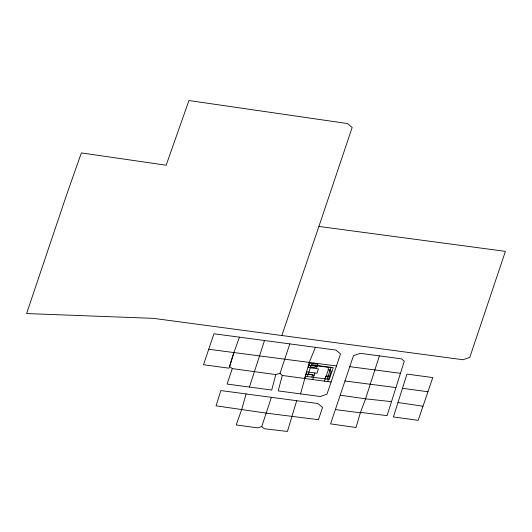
<?xml version="1.0" encoding="UTF-8"?>
<svg xmlns="http://www.w3.org/2000/svg" width="532" height="532" viewBox="0 0 532 532"><rect width="100%" height="100%" fill="white"/><g stroke="black" fill="none" stroke-linecap="round" stroke-linejoin="round"><path stroke-width="0.8" d="M300.573 393.893L309.238 362.319L315.449 347.336M336.483 365.956L233.9 352.556L229.591 366.428L232.285 368.616L275.802 374.588L280.025 373.338L282.279 375.472L278.203 390.907L320.224 396.52L326.987 394.192L340.52 353.926L335.818 350.056L213.917 333.757L203.523 364.739L229.039 368.184L233.9 352.556L239.46 337.175M275.802 374.588L271.719 390.042L227.104 384.071L232.285 368.616M246.123 393.946L220.853 390.568L216.065 405.83L267.463 413.311L318.429 419.682L322.558 407.406L317.857 403.535L246.123 393.946L241.674 409.554L236.188 424.948L257.914 427.908L261.724 426.604L271.406 397.331M379.396 355.881L360.257 353.328L353.474 355.662L330.565 423.891L356.014 427.509L360.477 412.386L365.57 398.827L379.396 355.881L401.467 358.841L404.307 361.155L387.077 415.625L360.477 412.386M296.683 400.702L287.42 431.465L264.404 428.745L261.724 426.604M249.422 387.057L264.51 340.527M280.025 373.338L289.82 343.911M397.983 402.511L406.967 374.096L432.782 377.574L418.172 420.333L393.407 416.955L397.983 402.511L423 406.215M318.907 226.439L352.164 127.454L347.536 123.557L188.94 100.535L166.157 165.213L81.376 152.91L66.533 195.025L26.6 313.554L153.389 318.349L463.013 359.738L469.776 357.411L505.4 251.37L318.907 226.439L281.827 335.519M282.279 375.472L304.583 378.471L306.791 371.901L316.966 373.258L318.435 368.876L308.267 367.519L309.737 363.137L317.843 364.221L316.367 368.603M307.416 376.47L311.373 364.693L333.285 367.625L329.321 379.402L305.321 376.284M311.885 377.068L312.69 374.688L308.214 374.089M315.715 365.67L315.044 367.678L310.575 367.08M312.69 379.562L314.897 372.985M324.853 378.804L325.657 376.423L327.951 376.729M328.683 367.406L328.011 369.408L330.305 369.713M324.48 381.145L328.018 370.624L331.256 371.057L327.719 381.577M327.153 379.11L330.984 367.712L311.247 365.078M391.492 401.647L365.57 398.827L340.194 395.19M395.954 387.555L344.962 381.005M335.366 409.58L360.35 412.805M400.456 373.298L349.783 366.654M208.717 349.251L233.9 352.556M308.999 365.324L317.105 366.408M326.249 375.885L329.488 376.317M306.053 374.096L314.159 375.173M304.583 378.478L331.077 382.036M402.471 388.3L427.941 391.752"/></g></svg>
